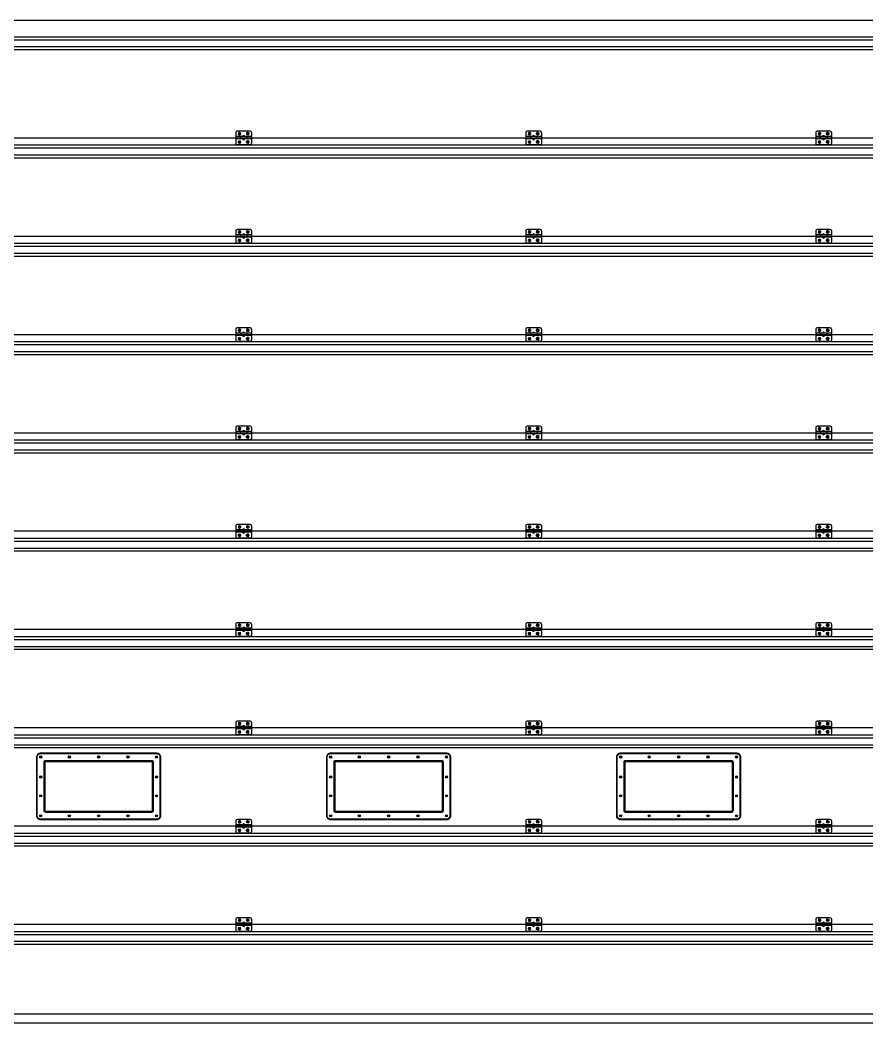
# Model space of a CAD drawing. Header units: millimetres. Extents: x 34479 to 326239, y 111570 to 168880.
# Drawn here: x 182993 to 185147, y 163433 to 165983 of the extents above; entities that cross this region are included whole.
import ezdxf

# ---------------------------------------------------------------- set-up
doc = ezdxf.new("R2010")
doc.units = ezdxf.units.MM
doc.header["$LTSCALE"] = 100
doc.header["$MEASUREMENT"] = 0
doc.layers.get('0').update_dxf_attribs({"linetype": 'CONTINUOUS'})
doc.layers.add('CON', color=1, linetype='CONTINUOUS')
doc.layers.add('CONC', color=2, linetype='CONTINUOUS')

# ---------------------------------------------------------------- blocks, each defined once
blk = doc.blocks.new('중간힌지')
at = {"color": 8}
for p, q in [((-53628.3, -19815.6), (-53628.3, -19870.6)), ((-53613.2, -19815), (-53615, -19817.5)), ((-53615, -19817.5), (-53615, -19823.8)), ((-53613.2, -19826.3), (-53615, -19823.8)), ((-53609.3, -19815), (-53613.2, -19815)), ((-53613.2, -19826.3), (-53605.5, -19826.3)), ((-53609.3, -19815), (-53605.5, -19815)), ((-53605.5, -19815), (-53603.7, -19817.5)), ((-53605.5, -19826.3), (-53603.7, -19823.8)), ((-53604.6, -19835.2), (-53604.6, -19847.2)), ((-53603.7, -19817.5), (-53603.7, -19823.8)), ((-53571.2, -19815), (-53573, -19817.5)), ((-53573, -19817.5), (-53573, -19823.8)), ((-53571.2, -19826.3), (-53573, -19823.8)), ((-53572.1, -19835.2), (-53572.1, -19847.2)), ((-53567.3, -19815), (-53571.2, -19815)), ((-53563.5, -19826.3), (-53571.2, -19826.3)), ((-53567.3, -19815), (-53563.5, -19815)), ((-53563.5, -19815), (-53561.7, -19817.5)), ((-53563.5, -19826.3), (-53561.7, -19823.8)), ((-53561.7, -19817.5), (-53561.7, -19823.8)), ((-53548.3, -19815.6), (-53548.3, -19870.6)), ((-53613.2, -19857.6), (-53615, -19860)), ((-53615, -19866.3), (-53615, -19860)), ((-53613.2, -19868.8), (-53615, -19866.3)), ((-53613.2, -19857.6), (-53605.5, -19857.6)), ((-53609.3, -19868.8), (-53613.2, -19868.8)), ((-53609.3, -19868.8), (-53605.5, -19868.8)), ((-53605.5, -19857.6), (-53603.7, -19860)), ((-53605.5, -19868.8), (-53603.7, -19866.3)), ((-53603.7, -19866.3), (-53603.7, -19860)), ((-53571.2, -19857.6), (-53573, -19860)), ((-53573, -19866.3), (-53573, -19860)), ((-53571.2, -19868.8), (-53573, -19866.3)), ((-53563.5, -19857.6), (-53571.2, -19857.6)), ((-53567.3, -19868.8), (-53571.2, -19868.8)), ((-53567.3, -19868.8), (-53563.5, -19868.8)), ((-53563.5, -19857.6), (-53561.7, -19860)), ((-53563.5, -19868.8), (-53561.7, -19866.3)), ((-53561.7, -19866.3), (-53561.7, -19860))]:
    blk.add_line(p, q, dxfattribs=at)
at = {"color": 8, "linetype": 'Continuous'}
for p, q in [((-53593.3, -19835.2), (-53628.3, -19835.2)), ((-53555.8, -19808.1), (-53620.8, -19808.1)), ((-53548.3, -19835.2), (-53593.3, -19835.2)), ((-53593.3, -19847.2), (-53628.3, -19847.2)), ((-53555.8, -19878.1), (-53620.8, -19878.1)), ((-53548.3, -19847.2), (-53593.3, -19847.2))]:
    blk.add_line(p, q, dxfattribs=at)
at = {"color": 8}
for centre, radius in [((-53609.3, -19820.6), 5.62), ((-53609.3, -19820.6), 3.53), ((-53609.3, -19820.6), 2.7), ((-53567.3, -19820.6), 5.62), ((-53567.3, -19820.6), 3.53), ((-53567.3, -19820.6), 2.7), ((-53609.3, -19863.2), 5.62), ((-53609.3, -19863.2), 3.53), ((-53609.3, -19863.2), 2.7), ((-53567.3, -19863.2), 5.62), ((-53567.3, -19863.2), 3.53), ((-53567.3, -19863.2), 2.7)]:
    blk.add_circle(centre, radius, dxfattribs=at)
for centre, radius, start, end in [((-53620.8, -19815.6), 7.5, 90, 180), ((-53588.3, -19835.2), 5, 0, 180), ((-53555.8, -19815.6), 7.5, 0, 90), ((-53620.8, -19870.6), 7.5, 180, 270), ((-53588.3, -19847.2), 5, 180, 0), ((-53555.8, -19870.6), 7.5, 270, 0)]:
    blk.add_arc(centre, radius, start, end, dxfattribs=at)

msp = doc.modelspace()

# ---------------------------------------------------------------- linework, layer by layer
at = {"color": 3}
for p, q in [((182011.7, 165982.59, 0), (186586.7, 165982.59, 0)), ((186511.69, 165682.59, 0), (182086.72, 165682.59, 0)), ((186511.69, 165432.59, 0), (182086.72, 165432.59, 0)), ((186511.69, 165182.59, 0), (182086.72, 165182.59, 0)), ((186511.69, 164932.59, 0), (182086.72, 164932.59, 0)), ((186511.69, 164682.59, 0), (182086.72, 164682.59, 0)), ((186511.69, 164432.59, 0), (182086.72, 164432.59, 0)), ((186511.69, 164182.59, 0), (182086.72, 164182.59, 0)), ((186511.69, 163932.59, 0), (182086.72, 163932.59, 0)), ((186511.69, 163682.59, 0), (182086.72, 163682.59, 0))]:
    msp.add_line(p, q, dxfattribs=at)
at = {"color": 5, "ltscale": 50}
for p, q in [((182179.22, 165940.09, 0), (186419.19, 165940.09, 0)), ((182179.22, 165932.59, 0), (186419.19, 165932.59, 0)), ((182179.22, 165915.09, 0), (186419.19, 165915.09, 0)), ((182179.22, 165907.59, 0), (186419.19, 165907.59, 0)), ((182179.22, 165665.09, 0), (186419.19, 165665.09, 0)), ((182179.22, 165657.59, 0), (186419.19, 165657.59, 0)), ((182179.22, 165640.09, 0), (186419.19, 165640.09, 0)), ((182179.22, 165632.59, 0), (186419.19, 165632.59, 0)), ((182179.22, 165415.09, 0), (186419.19, 165415.09, 0)), ((182179.22, 165407.59, 0), (186419.19, 165407.59, 0)), ((182179.22, 165390.09, 0), (186419.19, 165390.09, 0)), ((182179.22, 165382.59, 0), (186419.19, 165382.59, 0)), ((182179.22, 165165.09, 0), (186419.19, 165165.09, 0)), ((182179.22, 165157.59, 0), (186419.19, 165157.59, 0)), ((182179.22, 165140.09, 0), (186419.19, 165140.09, 0)), ((182179.22, 165132.59, 0), (186419.19, 165132.59, 0)), ((182179.22, 164915.09, 0), (186419.19, 164915.09, 0)), ((182179.22, 164907.59, 0), (186419.19, 164907.59, 0)), ((182179.22, 164890.09, 0), (186419.19, 164890.09, 0)), ((182179.22, 164882.59, 0), (186419.19, 164882.59, 0)), ((182179.22, 164665.09, 0), (186419.19, 164665.09, 0)), ((182179.22, 164657.59, 0), (186419.19, 164657.59, 0)), ((182179.22, 164640.09, 0), (186419.19, 164640.09, 0)), ((182179.22, 164632.59, 0), (186419.19, 164632.59, 0)), ((182179.22, 164415.09, 0), (186419.19, 164415.09, 0)), ((182179.22, 164407.59, 0), (186419.19, 164407.59, 0)), ((182179.22, 164390.09, 0), (186419.19, 164390.09, 0)), ((182179.22, 164382.59, 0), (186419.19, 164382.59, 0)), ((182179.22, 164165.09, 0), (186419.19, 164165.09, 0)), ((182179.22, 164157.59, 0), (186419.19, 164157.59, 0)), ((182179.22, 164140.09, 0), (186419.19, 164140.09, 0)), ((182179.22, 164132.59, 0), (186419.19, 164132.59, 0)), ((182179.22, 163915.09, 0), (186419.19, 163915.09, 0)), ((182179.22, 163907.59, 0), (186419.19, 163907.59, 0)), ((182179.22, 163890.09, 0), (186419.19, 163890.09, 0)), ((182179.22, 163882.59, 0), (186419.19, 163882.59, 0)), ((182179.22, 163665.09, 0), (186419.19, 163665.09, 0)), ((182179.22, 163657.59, 0), (186419.19, 163657.59, 0)), ((182179.22, 163640.09, 0), (186419.19, 163640.09, 0)), ((182179.22, 163632.59, 0), (186419.19, 163632.59, 0))]:
    msp.add_line(p, q, dxfattribs=at)
msp.add_line((186586.7, 163455.11, 0), (182011.7, 163455.11, 0))
at = {"elevation": 0}
for points in [[(183035.47, 163959.08), (183035.47, 164109.08, -0.4142136), (183045.47, 164119.08), (183340.47, 164119.08, -0.4142136), (183350.47, 164109.08), (183350.47, 163959.08, -0.4142136), (183340.47, 163949.08), (183045.47, 163949.08, -0.4142136)], [(183772.97, 163959.08), (183772.97, 164109.08, -0.4142136), (183782.97, 164119.08), (184077.97, 164119.08, -0.4142136), (184087.97, 164109.08), (184087.97, 163959.08, -0.4142136), (184077.97, 163949.08), (183782.97, 163949.08, -0.4142136)], [(184510.45, 163959.08), (184510.45, 164109.08, -0.4142136), (184520.45, 164119.08), (184815.45, 164119.08, -0.4142136), (184825.45, 164109.08), (184825.45, 163959.08, -0.4142136), (184815.45, 163949.08), (184520.45, 163949.08, -0.4142136)], [(183036.97, 163959.08), (183036.97, 164109.08, -0.4142136), (183045.47, 164117.58), (183340.47, 164117.58, -0.4142136), (183348.97, 164109.08), (183348.97, 163959.08, -0.4142136), (183340.47, 163950.58), (183045.47, 163950.58, -0.4142136)], [(183054.47, 163971.58), (183054.47, 164096.58, -0.4142136), (183057.97, 164100.08), (183327.97, 164100.08, -0.4142136), (183331.47, 164096.58), (183331.47, 163971.58, -0.4142136), (183327.97, 163968.08), (183057.97, 163968.08, -0.4142136)], [(183056.97, 163971.58), (183056.97, 164096.58, -0.4142136), (183057.97, 164097.58), (183327.97, 164097.58, -0.4142136), (183328.97, 164096.58), (183328.97, 163971.58, -0.4142136), (183327.97, 163970.58), (183057.97, 163970.58, -0.4142136)], [(183774.47, 163959.08), (183774.47, 164109.08, -0.4142136), (183782.97, 164117.58), (184077.97, 164117.58, -0.4142136), (184086.47, 164109.08), (184086.47, 163959.08, -0.4142136), (184077.97, 163950.58), (183782.97, 163950.58, -0.4142136)], [(183791.97, 163971.58), (183791.97, 164096.58, -0.4142136), (183795.47, 164100.08), (184065.47, 164100.08, -0.4142136), (184068.97, 164096.58), (184068.97, 163971.58, -0.4142136), (184065.47, 163968.08), (183795.47, 163968.08, -0.4142136)], [(183794.47, 163971.58), (183794.47, 164096.58, -0.4142136), (183795.47, 164097.58), (184065.47, 164097.58, -0.4142136), (184066.47, 164096.58), (184066.47, 163971.58, -0.4142136), (184065.47, 163970.58), (183795.47, 163970.58, -0.4142136)], [(184511.95, 163959.08), (184511.95, 164109.08, -0.4142136), (184520.45, 164117.58), (184815.45, 164117.58, -0.4142136), (184823.95, 164109.08), (184823.95, 163959.08, -0.4142136), (184815.45, 163950.58), (184520.45, 163950.58, -0.4142136)], [(184529.45, 163971.58), (184529.45, 164096.58, -0.4142136), (184532.95, 164100.08), (184802.95, 164100.08, -0.4142136), (184806.45, 164096.58), (184806.45, 163971.58, -0.4142136), (184802.95, 163968.08), (184532.95, 163968.08, -0.4142136)], [(184531.95, 163971.58), (184531.95, 164096.58, -0.4142136), (184532.95, 164097.58), (184802.95, 164097.58, -0.4142136), (184803.95, 164096.58), (184803.95, 163971.58, -0.4142136), (184802.95, 163970.58), (184532.95, 163970.58, -0.4142136)]]:
    msp.add_lwpolyline(points, format="xyb", close=True, dxfattribs=at)
for centre, radius in [((183045.72, 164108.83, 0), 2.75), ((183045.72, 164108.83, 0), 1.12), ((183118.22, 164108.83, 0), 2.75), ((183118.22, 164108.83, 0), 1.12), ((183192.97, 164108.83, 0), 2.75), ((183192.97, 164108.83, 0), 1.12), ((183267.72, 164108.83, 0), 2.75), ((183267.72, 164108.83, 0), 1.12), ((183340.22, 164108.83, 0), 2.75), ((183340.22, 164108.83, 0), 1.12), ((183783.22, 164108.83, 0), 2.75), ((183783.22, 164108.83, 0), 1.12), ((183855.72, 164108.83, 0), 2.75), ((183855.72, 164108.83, 0), 1.12), ((183930.47, 164108.83, 0), 2.75), ((183930.47, 164108.83, 0), 1.12), ((184005.22, 164108.83, 0), 2.75), ((184005.22, 164108.83, 0), 1.12), ((184077.72, 164108.83, 0), 2.75), ((184077.72, 164108.83, 0), 1.12), ((184520.7, 164108.83, 0), 2.75), ((184520.7, 164108.83, 0), 1.12), ((184593.2, 164108.83, 0), 2.75), ((184593.2, 164108.83, 0), 1.12), ((184667.95, 164108.83, 0), 2.75), ((184667.95, 164108.83, 0), 1.12), ((184742.7, 164108.83, 0), 2.75), ((184742.7, 164108.83, 0), 1.12), ((184815.2, 164108.83, 0), 2.75), ((184815.2, 164108.83, 0), 1.12), ((183045.72, 164058.08, 0), 2.75), ((183045.72, 164058.08, 0), 1.12), ((183340.22, 164058.08, 0), 2.75), ((183340.22, 164058.08, 0), 1.12), ((183783.22, 164058.08, 0), 2.75), ((183783.22, 164058.08, 0), 1.12), ((184077.72, 164058.08, 0), 2.75), ((184077.72, 164058.08, 0), 1.12), ((184520.7, 164058.08, 0), 2.75), ((184520.7, 164058.08, 0), 1.12), ((184815.2, 164058.08, 0), 2.75), ((184815.2, 164058.08, 0), 1.12), ((183045.72, 164010.08, 0), 2.75), ((183045.72, 164010.08, 0), 1.12), ((183340.22, 164010.08, 0), 2.75), ((183340.22, 164010.08, 0), 1.12), ((183783.22, 164010.08, 0), 2.75), ((183783.22, 164010.08, 0), 1.12), ((184077.72, 164010.08, 0), 2.75), ((184077.72, 164010.08, 0), 1.12), ((184520.7, 164010.08, 0), 2.75), ((184520.7, 164010.08, 0), 1.12), ((184815.2, 164010.08, 0), 2.75), ((184815.2, 164010.08, 0), 1.12), ((183045.72, 163959.33, 0), 2.75), ((183045.72, 163959.33, 0), 1.12), ((183118.22, 163959.33, 0), 2.75), ((183118.22, 163959.33, 0), 1.12), ((183192.97, 163959.33, 0), 2.75), ((183192.97, 163959.33, 0), 1.12), ((183267.72, 163959.33, 0), 2.75), ((183267.72, 163959.33, 0), 1.12), ((183340.22, 163959.33, 0), 2.75), ((183340.22, 163959.33, 0), 1.12), ((183783.22, 163959.33, 0), 2.75), ((183783.22, 163959.33, 0), 1.12), ((183855.72, 163959.33, 0), 2.75), ((183855.72, 163959.33, 0), 1.12), ((183930.47, 163959.33, 0), 2.75), ((183930.47, 163959.33, 0), 1.12), ((184005.22, 163959.33, 0), 2.75), ((184005.22, 163959.33, 0), 1.12), ((184077.72, 163959.33, 0), 2.75), ((184077.72, 163959.33, 0), 1.12), ((184520.7, 163959.33, 0), 2.75), ((184520.7, 163959.33, 0), 1.12), ((184593.2, 163959.33, 0), 2.75), ((184593.2, 163959.33, 0), 1.12), ((184667.95, 163959.33, 0), 2.75), ((184667.95, 163959.33, 0), 1.12), ((184742.7, 163959.33, 0), 2.75), ((184742.7, 163959.33, 0), 1.12), ((184815.2, 163959.33, 0), 2.75), ((184815.2, 163959.33, 0), 1.12)]:
    msp.add_circle(centre, radius)
at = {"layer": 'CON'}
msp.add_line((181510.24, 163432.59, 0), (187269.22, 163432.59, 0), dxfattribs=at)

# ---------------------------------------------------------------- block references
at = {"layer": 'CONC', "xscale": 0.5, "yscale": 0.5, "zscale": 0.5}
for p in [(210355.89, 175604.14, 0), (211093.38, 175604.14, 0), (211830.89, 175604.14, 0), (210355.89, 175354.14, 0), (211093.38, 175354.14, 0), (211830.89, 175354.14, 0), (210355.89, 175104.14, 0), (211093.38, 175104.14, 0), (211830.89, 175104.14, 0), (210355.89, 174854.14, 0), (211093.38, 174854.14, 0), (211830.89, 174854.14, 0), (210355.89, 174604.14, 0), (211093.38, 174604.14, 0), (211830.89, 174604.14, 0), (210355.89, 174354.14, 0), (211093.38, 174354.14, 0), (211830.89, 174354.14, 0), (210355.89, 174104.14, 0), (211093.38, 174104.14, 0), (211830.89, 174104.14, 0), (210355.89, 173854.14, 0), (211093.38, 173854.14, 0), (211830.89, 173854.14, 0), (210355.89, 173604.14, 0), (211093.38, 173604.14, 0), (211830.89, 173604.14, 0)]:
    msp.add_blockref('중간힌지', p, dxfattribs=at)

doc.saveas('drawing.dxf')
